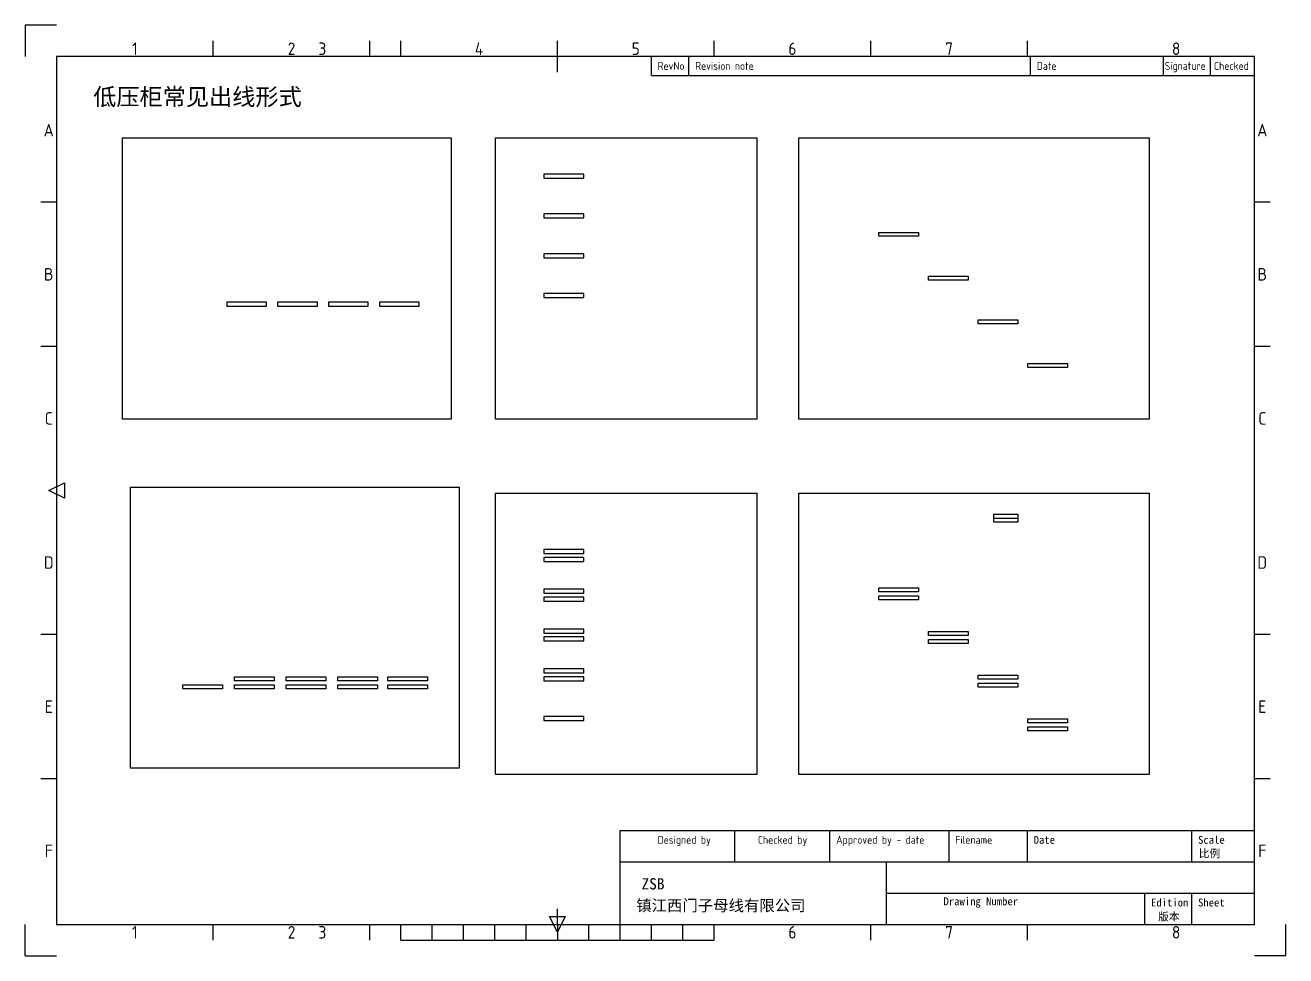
# Model space of a CAD drawing. Header units: millimetres. Extents: x 577122 to 1170950, y -59727 to -57385.
# Drawn here: x 580797 to 583969, y -59727 to -57385 of the extents above; entities that cross this region are included whole.
import ezdxf
from ezdxf.enums import TextEntityAlignment as Align

# ---------------------------------------------------------------- set-up
doc = ezdxf.new("R2010")
doc.units = ezdxf.units.MM
doc.linetypes.add('DASH', pattern=[0.35, 0.25, -0.1])
doc.linetypes.add('DASHED2', pattern=[0.375, 0.25, -0.125])
for name, color, linetype in [('FRAME025', 7, 'Continuous'), ('FRAME050', 6, 'Continuous'), ('FRAME070', 5, 'Continuous'), ('FRAME200', 8, 'Continuous'), ('保温2', 11, 'DASH'), ('母线槽', 1, 'Continuous')]:
    doc.layers.add(name, color=color, linetype=linetype)
doc.styles.add('ISOCP', font='isocp.shx')
doc.styles.add('STYLE1', font='')
doc.styles.add('STYLE2', font='', dxfattribs={"height": 7})
doc.styles.get('STYLE1').set_extended_font_data('仿宋_GB2312')
doc.styles.get('STYLE2').set_extended_font_data('SimSun')

# ---------------------------------------------------------------- blocks, each defined once
blk = doc.blocks.new('12')
at = {"layer": '母线槽', "color": 2}
for p, q in [((441998.1, -427481.3), (441898.1, -427481.3)), ((441898.1, -427481.3), (441898.1, -427491.3)), ((441898.1, -427491.3), (441998.1, -427491.3)), ((441998.1, -427491.3), (441998.1, -427481.3))]:
    blk.add_line(p, q, dxfattribs=at)
at = {"layer": '母线槽', "color": 3}
for p, q in [((442126.1, -427481.3), (442026.1, -427481.3)), ((442026.1, -427481.3), (442026.1, -427491.3)), ((442026.1, -427491.3), (442126.1, -427491.3)), ((442126.1, -427491.3), (442126.1, -427481.3))]:
    blk.add_line(p, q, dxfattribs=at)
at = {"layer": '母线槽', "color": 1}
for p, q in [((442254.1, -427481.3), (442154.1, -427481.3)), ((442154.1, -427481.3), (442154.1, -427491.3)), ((442154.1, -427491.3), (442254.1, -427491.3)), ((442254.1, -427491.3), (442254.1, -427481.3))]:
    blk.add_line(p, q, dxfattribs=at)
at = {"layer": '母线槽', "color": 5}
for p, q in [((442382.1, -427481.3), (442282.1, -427481.3)), ((442282.1, -427481.3), (442282.1, -427491.3)), ((442282.1, -427491.3), (442382.1, -427491.3)), ((442382.1, -427491.3), (442382.1, -427481.3))]:
    blk.add_line(p, q, dxfattribs=at)

msp = doc.modelspace()

# ---------------------------------------------------------------- linework, layer by layer
at = {"color": 3}
for p, q in [((581868.91419, -57668.16424), (581868.91419, -58376.05562)), ((582637.55258, -57668.16424), (582637.55258, -58376.05562)), ((583625.31184, -57668.16424), (583625.31184, -58376.05562)), ((582637.55258, -57723.16424), (582637.55258, -57728.16424)), ((582637.55258, -57723.16424), (582637.55258, -57729.16424)), ((583625.31184, -57723.16424), (583625.31184, -57728.16424)), ((583625.31184, -57723.16424), (583625.31184, -57729.16424)), ((581868.91419, -58376.05562), (581068.91419, -58376.05562)), ((582637.55258, -58376.05562), (582125.68637, -58376.05562)), ((583625.31184, -58376.05562), (582888.87045, -58376.05562)), ((582637.55258, -58612.67485), (582637.55258, -59270.56623)), ((583625.31184, -58612.67485), (583625.31184, -59270.56623)), ((582637.55258, -58667.67485), (582637.55258, -58672.67485)), ((582637.55258, -58667.67485), (582637.55258, -58673.67485)), ((583625.31184, -58667.67485), (583625.31184, -58672.67485)), ((583625.31184, -58667.67485), (583625.31184, -58673.67485)), ((582637.55258, -59270.56623), (582125.68637, -59270.56623)), ((583625.31184, -59270.56623), (582888.87045, -59270.56623))]:
    msp.add_line(p, q, dxfattribs=at)
at = {"linetype": 'DASHED2'}
for q in [(581868.91419, -57728.16424), (581868.91419, -57729.16424)]:
    msp.add_line((581868.91419, -57723.16424), q, dxfattribs=at)
at = {"color": 4}
for p, q in [((583234.43272, -58625.51761), (583234.43272, -58615.51761)), ((583234.43272, -58615.51761), (583294.43272, -58615.51761)), ((583294.43272, -58615.51761), (583294.43272, -58625.51761)), ((583234.43272, -58635.51761), (583234.43272, -58625.51761)), ((583234.43272, -58625.51761), (583294.43272, -58625.51761)), ((583294.43272, -58635.51761), (583234.43272, -58635.51761)), ((583294.43272, -58625.51761), (583294.43272, -58635.51761)), ((582202.13733, -59124.28606), (582102.13733, -59124.28606)), ((582102.13733, -59124.28606), (582102.13733, -59134.28606)), ((582202.13733, -59134.28606), (582202.13733, -59124.28606)), ((582102.13733, -59134.28606), (582202.13733, -59134.28606))]:
    msp.add_line(p, q, dxfattribs=at)
at = {"color": 3}
for points in [[(581041.86774, -57668.20589), (581868.91419, -57668.20589), (581868.91419, -58376.05562), (581041.86774, -58376.05562)], [(581979.99677, -57668.20589), (582637.55258, -57668.20589), (582637.55258, -58376.05562), (581979.99677, -58376.05562)], [(582743.18085, -57668.20589), (583625.31184, -57668.20589), (583625.31184, -58376.05562), (582743.18085, -58376.05562)], [(581061.27884, -58546.86515), (581888.3253, -58546.86515), (581888.3253, -59254.71488), (581061.27884, -59254.71488)], [(581979.99677, -58562.7165), (582637.55258, -58562.7165), (582637.55258, -59270.56623), (581979.99677, -59270.56623)], [(582743.18085, -58562.7165), (583625.31184, -58562.7165), (583625.31184, -59270.56623), (582743.18085, -59270.56623)], [(581583.18763, -59024.71488), (581683.18763, -59024.71488), (581683.18763, -59034.71488), (581583.18763, -59034.71488)], [(581583.18763, -59044.71488), (581683.18763, -59044.71488), (581683.18763, -59054.71488), (581583.18763, -59054.71488)]]:
    msp.add_lwpolyline(points, close=True, dxfattribs=at)
at = {"color": 5}
for points in [[(581323.18763, -59024.71488), (581423.18763, -59024.71488), (581423.18763, -59034.71488), (581323.18763, -59034.71488)], [(581323.18763, -59044.71488), (581423.18763, -59044.71488), (581423.18763, -59054.71488), (581323.18763, -59054.71488)]]:
    msp.add_lwpolyline(points, close=True, dxfattribs=at)
at = {"color": 2}
for points in [[(581453.18763, -59024.71488), (581553.18763, -59024.71488), (581553.18763, -59034.71488), (581453.18763, -59034.71488)], [(581453.18763, -59044.71488), (581553.18763, -59044.71488), (581553.18763, -59054.71488), (581453.18763, -59054.71488)]]:
    msp.add_lwpolyline(points, close=True, dxfattribs=at)
at = {"color": 1}
for points in [[(581709.18763, -59024.71488), (581809.18763, -59024.71488), (581809.18763, -59034.71488), (581709.18763, -59034.71488)], [(581709.18763, -59044.71488), (581809.18763, -59044.71488), (581809.18763, -59054.71488), (581709.18763, -59054.71488)]]:
    msp.add_lwpolyline(points, close=True, dxfattribs=at)
at = {"color": 4}
msp.add_lwpolyline([(581193.18763, -59044.71488), (581293.18763, -59044.71488), (581293.18763, -59054.71488), (581193.18763, -59054.71488)], close=True, dxfattribs=at)
at = {"layer": 'FRAME050'}
for p, q in [((581269.83429, -57463.56646), (581269.83429, -57424.14214)), ((581664.07749, -57463.56646), (581664.07749, -57424.14214)), ((581741.65402, -57463.56646), (581741.65402, -57424.14214)), ((582135.89722, -57502.99078), (582135.89722, -57424.14214)), ((582530.14042, -57463.56646), (582530.14042, -57424.14214)), ((582924.38362, -57463.56646), (582924.38362, -57424.14214)), ((583318.62682, -57463.56646), (583318.62682, -57424.14214)), ((580875.59109, -57830.21264), (580836.16677, -57830.21264)), ((583929.42016, -57830.21264), (583889.99584, -57830.21264)), ((580875.59109, -58192.91638), (580836.16677, -58192.91638)), ((583929.42016, -58192.91638), (583889.99584, -58192.91638)), ((580855.87893, -58555.62013), (580895.30325, -58535.90797)), ((580895.30325, -58575.33229), (580855.87893, -58555.62013)), ((580895.30325, -58535.90797), (580895.30325, -58575.33229)), ((580875.59109, -58918.32387), (580836.16677, -58918.32387)), ((583929.42016, -58918.32387), (583889.99584, -58918.32387)), ((580875.59109, -59281.02761), (580836.16677, -59281.02761)), ((583929.42016, -59281.02761), (583889.99584, -59281.02761)), ((582116.18506, -59627.96163), (582155.60938, -59627.96163)), ((582135.89722, -59667.38595), (582116.18506, -59627.96163)), ((582135.89722, -59647.67379), (582135.89722, -59608.24947)), ((582155.60938, -59627.96163), (582135.89722, -59667.38595)), ((581269.83429, -59687.09811), (581269.83429, -59647.67379)), ((581664.07749, -59687.09811), (581664.07749, -59647.67379)), ((581741.65402, -59687.09811), (581741.65402, -59647.67379)), ((581820.50266, -59687.09811), (581820.50266, -59647.67379)), ((581899.3513, -59687.09811), (581899.3513, -59647.67379)), ((581978.19994, -59687.09811), (581978.19994, -59647.67379)), ((582057.04858, -59687.09811), (582057.04858, -59647.67379)), ((582135.89722, -59647.67379), (582135.89722, -59687.09811)), ((582214.74586, -59687.09811), (582214.74586, -59647.67379)), ((582293.5945, -59687.09811), (582293.5945, -59647.67379)), ((582372.44314, -59687.09811), (582372.44314, -59647.67379)), ((582451.29178, -59687.09811), (582451.29178, -59647.67379)), ((582530.14042, -59687.09811), (582530.14042, -59647.67379)), ((582924.38362, -59687.09811), (582924.38362, -59647.67379)), ((583318.62682, -59687.09811), (583318.62682, -59647.67379)), ((581741.65402, -59687.09811), (582530.14042, -59687.09811))]:
    msp.add_line(p, q, dxfattribs=at)
at = {"layer": 'FRAME070'}
for p, q in [((580875.59109, -57463.56646), (580875.59109, -59647.67379)), ((583889.99584, -57463.56646), (580875.59109, -57463.56646)), ((582372.44314, -57510.87565), (582372.44314, -57463.56646)), ((582467.0615, -57510.87565), (582467.0615, -57463.56646)), ((583326.51168, -57510.87565), (583326.51168, -57463.56646)), ((583661.33479, -57510.87565), (583661.33479, -57463.56646)), ((583779.60775, -57510.87565), (583779.60775, -57463.56646)), ((583889.99584, -59647.67379), (583889.99584, -57463.56646)), ((582372.44314, -57510.87565), (583889.99584, -57510.87565)), ((582293.5945, -59647.67379), (582293.5945, -59411.12787)), ((582293.5945, -59411.12787), (583889.99584, -59411.12787)), ((582582.73693, -59489.97651), (582582.73693, -59411.12787)), ((582821.88038, -59489.97651), (582821.88038, -59411.12787)), ((583121.50522, -59489.97651), (583121.50522, -59411.12787)), ((583318.62682, -59489.97651), (583318.62682, -59411.12787)), ((583732.29856, -59489.97651), (583732.29856, -59411.12787)), ((582293.5945, -59489.97651), (583889.99584, -59489.97651)), ((582963.80794, -59647.67379), (582963.80794, -59489.97651)), ((582963.80794, -59568.82515), (583889.99584, -59568.82515)), ((583614.0256, -59647.67379), (583614.0256, -59568.82515)), ((583732.29856, -59647.67379), (583732.29856, -59568.82515)), ((580875.59109, -59647.67379), (583889.99584, -59647.67379))]:
    msp.add_line(p, q, dxfattribs=at)
at = {"layer": 'FRAME200'}
for p, q in [((580796.74245, -57384.71782), (580796.74245, -57463.56646)), ((580875.59109, -57384.71782), (580796.74245, -57384.71782)), ((580796.74245, -59726.52243), (580796.74245, -59647.67379)), ((583968.84448, -59726.52243), (583968.84448, -59647.67379)), ((580796.74245, -59726.52243), (580875.59109, -59726.52243)), ((583968.84448, -59726.52243), (583889.99584, -59726.52243))]:
    msp.add_line(p, q, dxfattribs=at)
at = {"layer": '保温2', "color": 5, "linetype": 'ByBlock'}
for p, q in [((582944.43272, -57916.007), (582944.43272, -57906.007)), ((582944.43272, -57906.007), (583044.43272, -57906.007)), ((583044.43272, -57916.007), (582944.43272, -57916.007)), ((583044.43272, -57906.007), (583044.43272, -57916.007)), ((582944.43272, -58810.51761), (582944.43272, -58800.51761)), ((582944.43272, -58800.51761), (583044.43272, -58800.51761)), ((583044.43272, -58810.51761), (582944.43272, -58810.51761)), ((583044.43272, -58800.51761), (583044.43272, -58810.51761)), ((582944.43272, -58830.51761), (582944.43272, -58820.51761)), ((582944.43272, -58820.51761), (583044.43272, -58820.51761)), ((583044.43272, -58830.51761), (582944.43272, -58830.51761)), ((583044.43272, -58820.51761), (583044.43272, -58830.51761))]:
    msp.add_line(p, q, dxfattribs=at)
at = {"layer": '保温2', "color": 1, "linetype": 'ByBlock'}
for p, q in [((583069.43272, -58026.007), (583069.43272, -58016.007)), ((583069.43272, -58016.007), (583169.43272, -58016.007)), ((583169.43272, -58016.007), (583169.43272, -58026.007)), ((583169.43272, -58026.007), (583069.43272, -58026.007)), ((583069.43272, -58920.51761), (583069.43272, -58910.51761)), ((583069.43272, -58910.51761), (583169.43272, -58910.51761)), ((583169.43272, -58920.51761), (583069.43272, -58920.51761)), ((583069.43272, -58940.51761), (583069.43272, -58930.51761)), ((583069.43272, -58930.51761), (583169.43272, -58930.51761)), ((583169.43272, -58910.51761), (583169.43272, -58920.51761)), ((583169.43272, -58930.51761), (583169.43272, -58940.51761)), ((583169.43272, -58940.51761), (583069.43272, -58940.51761))]:
    msp.add_line(p, q, dxfattribs=at)
at = {"layer": '保温2', "color": 3, "linetype": 'ByBlock'}
for p, q in [((583194.43272, -58136.007), (583194.43272, -58126.007)), ((583194.43272, -58126.007), (583294.43272, -58126.007)), ((583294.43272, -58136.007), (583194.43272, -58136.007)), ((583294.43272, -58126.007), (583294.43272, -58136.007)), ((583194.43272, -59030.51761), (583194.43272, -59020.51761)), ((583194.43272, -59020.51761), (583294.43272, -59020.51761)), ((583294.43272, -59030.51761), (583194.43272, -59030.51761)), ((583294.43272, -59020.51761), (583294.43272, -59030.51761)), ((583194.43272, -59050.51761), (583194.43272, -59040.51761)), ((583194.43272, -59040.51761), (583294.43272, -59040.51761)), ((583294.43272, -59050.51761), (583194.43272, -59050.51761)), ((583294.43272, -59040.51761), (583294.43272, -59050.51761))]:
    msp.add_line(p, q, dxfattribs=at)
at = {"layer": '保温2', "color": 2, "linetype": 'ByBlock'}
for p, q in [((583319.43272, -58246.007), (583319.43272, -58236.007)), ((583319.43272, -58236.007), (583419.43272, -58236.007)), ((583419.43272, -58236.007), (583419.43272, -58246.007)), ((583419.43272, -58246.007), (583319.43272, -58246.007)), ((583319.43272, -59140.51761), (583319.43272, -59130.51761)), ((583319.43272, -59130.51761), (583419.43272, -59130.51761)), ((583419.43272, -59140.51761), (583319.43272, -59140.51761)), ((583319.43272, -59160.51761), (583319.43272, -59150.51761)), ((583319.43272, -59150.51761), (583419.43272, -59150.51761)), ((583419.43272, -59130.51761), (583419.43272, -59140.51761)), ((583419.43272, -59150.51761), (583419.43272, -59160.51761)), ((583419.43272, -59160.51761), (583319.43272, -59160.51761))]:
    msp.add_line(p, q, dxfattribs=at)
at = {"layer": '母线槽', "color": 2}
for p, q in [((582202.13733, -57759.77545), (582102.13733, -57759.77545)), ((582102.13733, -57759.77545), (582102.13733, -57769.77545)), ((582202.13733, -57769.77545), (582202.13733, -57759.77545)), ((582102.13733, -57769.77545), (582202.13733, -57769.77545)), ((582202.13733, -58704.28606), (582102.13733, -58704.28606)), ((582102.13733, -58704.28606), (582102.13733, -58714.28606)), ((582102.13733, -58714.28606), (582202.13733, -58714.28606)), ((582202.13733, -58714.28606), (582202.13733, -58704.28606)), ((582202.13733, -58724.28606), (582102.13733, -58724.28606)), ((582102.13733, -58724.28606), (582102.13733, -58734.28606)), ((582102.13733, -58734.28606), (582202.13733, -58734.28606)), ((582202.13733, -58734.28606), (582202.13733, -58724.28606))]:
    msp.add_line(p, q, dxfattribs=at)
at = {"layer": '母线槽', "color": 3}
for p, q in [((582202.13733, -57859.77545), (582102.13733, -57859.77545)), ((582102.13733, -57859.77545), (582102.13733, -57869.77545)), ((582102.13733, -57869.77545), (582202.13733, -57869.77545)), ((582202.13733, -57869.77545), (582202.13733, -57859.77545)), ((582202.13733, -58804.28606), (582102.13733, -58804.28606)), ((582102.13733, -58804.28606), (582102.13733, -58814.28606)), ((582202.13733, -58814.28606), (582202.13733, -58804.28606)), ((582102.13733, -58814.28606), (582202.13733, -58814.28606)), ((582202.13733, -58824.28606), (582102.13733, -58824.28606)), ((582102.13733, -58824.28606), (582102.13733, -58834.28606)), ((582102.13733, -58834.28606), (582202.13733, -58834.28606)), ((582202.13733, -58834.28606), (582202.13733, -58824.28606))]:
    msp.add_line(p, q, dxfattribs=at)
at = {"layer": '母线槽', "color": 1}
for p, q in [((582202.13733, -57959.77545), (582102.13733, -57959.77545)), ((582102.13733, -57959.77545), (582102.13733, -57969.77545)), ((582102.13733, -57969.77545), (582202.13733, -57969.77545)), ((582202.13733, -57969.77545), (582202.13733, -57959.77545)), ((582202.13733, -58904.28606), (582102.13733, -58904.28606)), ((582102.13733, -58904.28606), (582102.13733, -58914.28606)), ((582202.13733, -58914.28606), (582202.13733, -58904.28606)), ((582102.13733, -58914.28606), (582202.13733, -58914.28606)), ((582202.13733, -58924.28606), (582102.13733, -58924.28606)), ((582102.13733, -58924.28606), (582102.13733, -58934.28606)), ((582102.13733, -58934.28606), (582202.13733, -58934.28606)), ((582202.13733, -58934.28606), (582202.13733, -58924.28606))]:
    msp.add_line(p, q, dxfattribs=at)
at = {"layer": '母线槽', "color": 5}
for p, q in [((582202.13733, -58059.77545), (582102.13733, -58059.77545)), ((582102.13733, -58059.77545), (582102.13733, -58069.77545)), ((582102.13733, -58069.77545), (582202.13733, -58069.77545)), ((582202.13733, -58069.77545), (582202.13733, -58059.77545)), ((582202.13733, -59004.28606), (582102.13733, -59004.28606)), ((582102.13733, -59004.28606), (582102.13733, -59014.28606)), ((582102.13733, -59014.28606), (582202.13733, -59014.28606)), ((582202.13733, -59024.28606), (582102.13733, -59024.28606)), ((582102.13733, -59024.28606), (582102.13733, -59034.28606)), ((582202.13733, -59014.28606), (582202.13733, -59004.28606)), ((582202.13733, -59034.28606), (582202.13733, -59024.28606)), ((582102.13733, -59034.28606), (582202.13733, -59034.28606))]:
    msp.add_line(p, q, dxfattribs=at)

# ---------------------------------------------------------------- block references
at = {"color": 220}
msp.add_blockref('12', (139405.80197, 369399.72468), dxfattribs=at)

# ---------------------------------------------------------------- texts
at = {"color": 7, "lineweight": 0, "style": 'STYLE1'}
msp.add_text('低压柜常见出线形式', height=42.744327, dxfattribs=at).set_placement((580967.8548, -57586.27023))
at = {"color": 7, "style": 'STYLE2'}
for s, p in [('Date', (583334.39654, -59434.78246)), ('Scale', (583748.06829, -59434.78246)), ('Edition', (583629.79533, -59592.47974)), ('Sheet', (583748.06829, -59592.47974))]:
    msp.add_text(s, height=19.71216, dxfattribs=at).set_placement(p, align=Align.MIDDLE_LEFT)
for s, height, p in [('镇江西门子母线有限公司', 28.3855104, (582334.41649, -59614.15223)), ('Drawing Number', 19.71216, (583107.51122, -59599.25657))]:
    msp.add_text(s, height=height, dxfattribs=at).set_placement(p)
at = {"color": 7, "insert": (582347.56637, -59531.23603), "char_height": 28.38551, "width": 58.2213392, "attachment_point": 1, "style": 'STYLE2'}
msp.add_mtext('ZSB', dxfattribs=at)
at = {"color": 7, "style": 'STYLE2'}
for tag, p, s in [('比例', (583749.76376, -59479.00759), ''), ('版本', (583647.76229, -59637.98081), '1')]:
    msp.add_attdef(tag, p, s, height=19.71216, dxfattribs=at)
at = {"layer": 'FRAME025', "style": 'ISOCP'}
for s, p in [('RevNo', (582388.21286, -57487.22105)), ('Revision note', (582482.83123, -57487.22105)), ('Date', (583342.28141, -57487.22105)), ('Signature', (583664.18121, -57487.22105)), ('Checked', (583788.14701, -57487.22105)), ('Designed by', (582388.21286, -59434.78246)), ('Checked by', (582640.52851, -59434.78246)), ('Approved by - date', (582837.65011, -59434.78246)), ('Filename', (583137.27494, -59434.78246))]:
    msp.add_text(s, height=19.71216, dxfattribs=at).set_placement(p, align=Align.MIDDLE_LEFT)
at = {"layer": 'FRAME050', "style": 'ISOCP'}
for s, p in [('1', (581072.71269, -57443.8543)), ('2', (581466.95589, -57443.8543)), ('3', (581544.53242, -57443.8543)), ('4', (581938.77562, -57443.8543)), ('5', (582333.01882, -57443.8543)), ('6', (582727.26202, -57443.8543)), ('7', (583121.50522, -57443.8543)), ('8', (583692.87424, -57443.8543)), ('A', (580855.87893, -57648.86077)), ('A', (583909.708, -57648.86077)), ('B', (580855.87893, -58011.56451)), ('B', (583909.708, -58011.56451)), ('C', (580855.87893, -58374.26825)), ('C', (583909.708, -58374.26825)), ('D', (580855.87893, -58736.972)), ('D', (583909.708, -58736.972)), ('E', (580855.87893, -59099.67574)), ('E', (583909.708, -59099.67574)), ('F', (580855.87893, -59462.37949)), ('F', (583909.708, -59462.37949)), ('1', (581072.71269, -59667.38595)), ('2', (581466.95589, -59667.38595)), ('3', (581544.53242, -59667.38595)), ('6', (582727.26202, -59667.38595)), ('7', (583121.50522, -59667.38595)), ('8', (583692.87424, -59667.38595))]:
    msp.add_text(s, height=31.53946, dxfattribs=at).set_placement(p, align=Align.MIDDLE)

doc.saveas('drawing.dxf')
